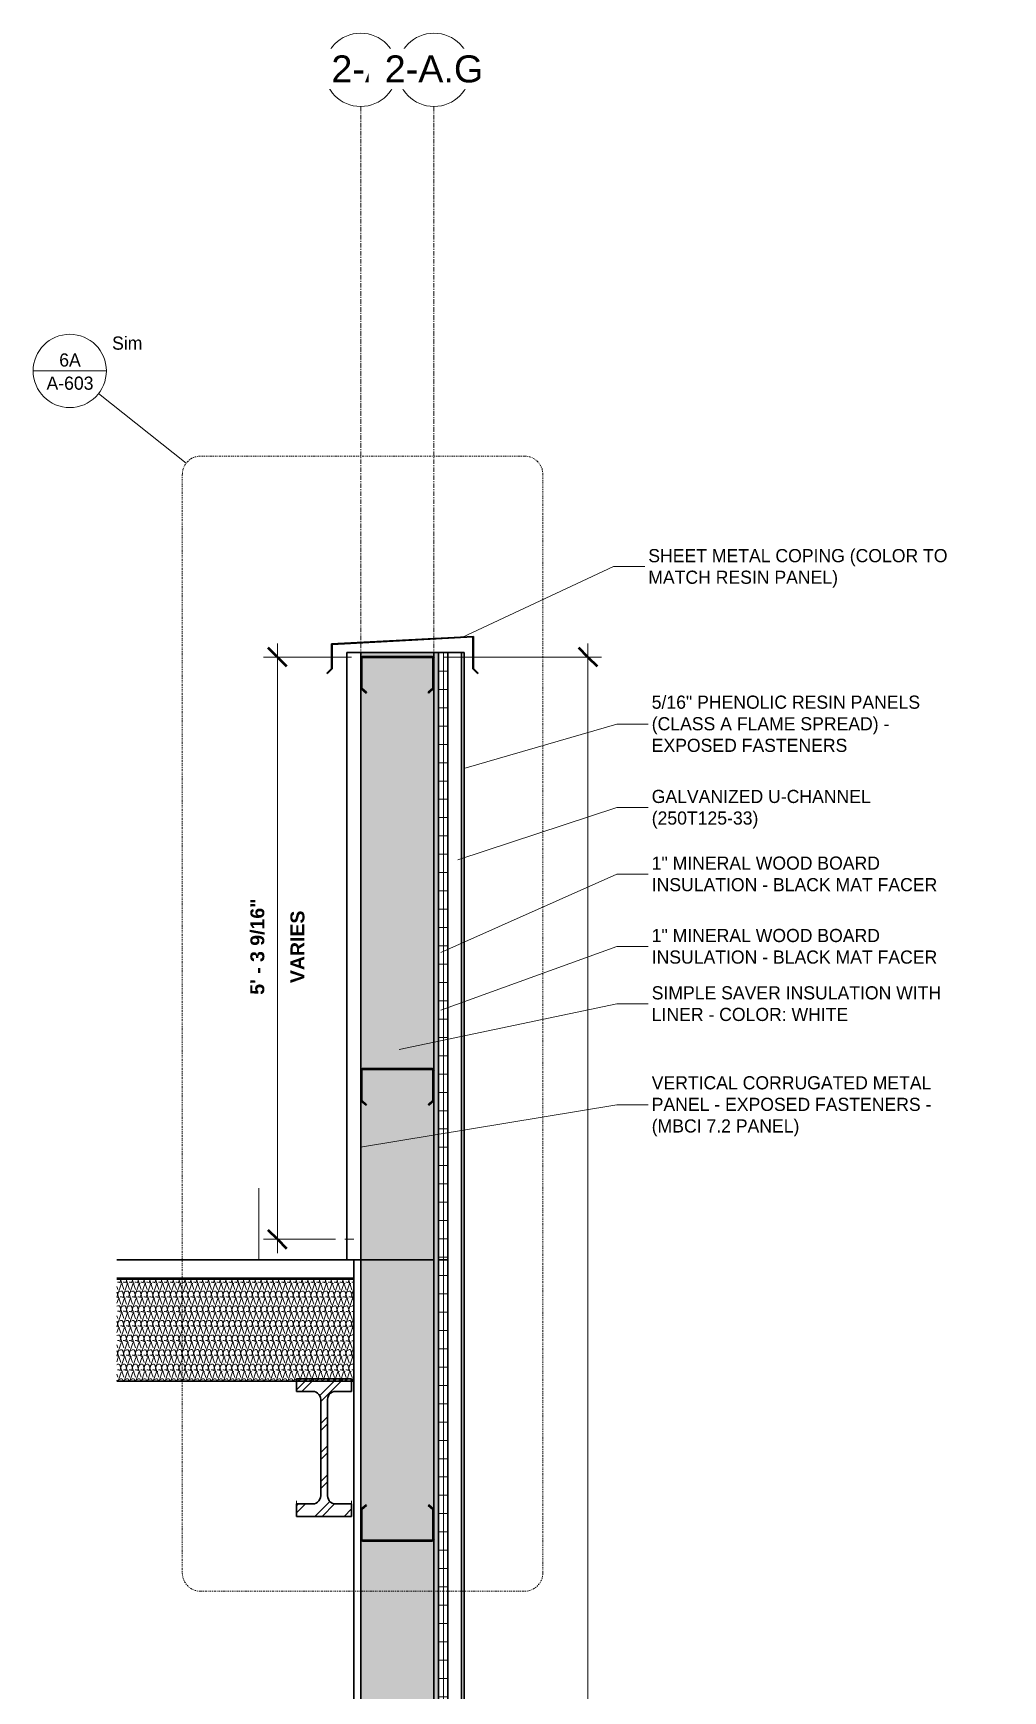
# Model space of a CAD drawing. Header units: inches. Extents: x 22745 to 23280, y -53 to 309.
# Drawn here: x 22751.5 to 22857.4, y 128.4 to 309.4 of the extents above; entities that cross this region are included whole.
import ezdxf

# ---------------------------------------------------------------- set-up
doc = ezdxf.new("R2010")
doc.units = ezdxf.units.IN
doc.header["$MEASUREMENT"] = 0
doc.linetypes.add('Dash Dot 3_16_', pattern=[0.3125, 0.1875, -0.0625, 0, -0.0625])
doc.linetypes.add('Grid Line 1_2_', pattern=[0.875, 0.5, -0.125, 0.125, -0.125])
for name, color, linetype, lineweight in [('A-ANNO-DIMS', 211, 'Continuous', 9), ('A-ANNO-DIMS-16', 211, 'Continuous', 9), ('A-ANNO-IDEN', 131, 'Continuous', 9), ('A-ANNO-SYMB', 150, 'Continuous', 9), ('A-CLNG', 13, 'Continuous', 30), ('A-CLNG-PATT', 13, 'Continuous', 70), ('A-DETL', 90, 'Continuous', 30), ('A-ROOF', 132, 'Continuous', 30), ('A-ROOF-PATT', 132, 'Continuous', 30), ('A-WALL', 113, 'Continuous', 30), ('A-WALL-PATT', 111, 'Continuous', 70), ('S-BEAM', 12, 'Continuous', 30), ('S-GRID', 1, 'Continuous', 9), ('S-GRID-IDEN', 1, 'Continuous', 9)]:
    doc.layers.add(name, color=color, linetype=linetype, lineweight=lineweight)
doc.styles.add('Arial_1', font='arial.ttf', dxfattribs={"height": 2.950599})
doc.styles.add('Arial_B', font='arialbd.ttf', dxfattribs={"height": 1.522134})
doc.styles.add('Century Gothic', font='GOTHIC.TTF', dxfattribs={"height": 1.437112})
doc.dimstyles.new('OD_Dimension_-_1_16__Tol_', dxfattribs={"dimscale": 12, "dimtxt": 1.5, "dimasz": 0.166667, "dimexe": 0.125, "dimexo": 0.083333, "dimgap": 0.083333, "dimtad": 1, "dimdec": 4, "dimrnd": 0.0625, "dimzin": 1, "dimdsep": 46, "dimlunit": 4, "dimtxsty": 'Arial_B', "dimblk1": 'OBLIQUE', "dimblk2": 'OBLIQUE', "dimsah": 1, "dimcen": 0.09, "dimdle": 0.125, "dimazin": 0, "dimtfac": 1, "dimtdec": 4, "dimtix": 1, "dimtmove": 0, "dimatfit": 3, "dimfxl": 1, "dimtvp": 1, "dimtfill": 1, "dimfrac": 2, "dimtolj": 1, "dimtzin": 0, "dimlwd": 13, "dimlwe": 13, "dimarcsym": 2})
pattern_1 = [(0, (22020.337, 107.706), (0, 2), []), (90, (22020.337, 107.706), (-2, 1e-16), [])]
pattern_2 = [(0, (22020.337, 107.706), (2.56, 0.64), [0.211, -1.709, 0.211, -1.709, -10.24]), (0, (22020.337, 107.706), (2.56, 0.64), [-3.84, 0.211, -3.629, 0.211, -1.709, -4.48]), (0, (22020.337, 107.706), (2.56, 0.64), [-9.6, 0.211, -1.069, 0.211, -2.989]), (120, (22021.297, 108.026), (-1.83425626, 1.89702503), [0.211, -1.709, 0.211, -1.709, -10.24]), (120, (22021.297, 108.026), (-1.83425626, 1.89702503), [-3.84, 0.211, -3.629, 0.211, -1.709, -4.48]), (120, (22021.297, 108.026), (-1.83425626, 1.89702503), [-9.6, 0.211, -1.069, 0.211, -2.989]), (240, (22021.617, 109.306), (-0.72574374, -2.53702503), [0.211, -1.709, 0.211, -1.709, -10.24]), (240, (22021.617, 109.306), (-0.72574374, -2.53702503), [-3.84, 0.211, -3.629, 0.211, -1.709, -4.48]), (240, (22021.617, 109.306), (-0.72574374, -2.53702503), [-9.6, 0.211, -1.069, 0.211, -2.989])]
pattern_3 = [(161.57, (22020.417, 107.786), (-0.639728796, 0.00026097), [0, -4.554, 0.506, 0]), (18.43, (22020.257, 107.786), (-0.639728796, -0.00026097), [0, -4.554, 0.506, 0]), (108.43, (22020.417, 107.786), (0.320200546, -1.59982393), [1.518, -3.542]), (71.57, (22020.257, 107.786), (0.320200546, 1.59982393), [1.518, -3.542])]
pattern_4 = [(45, (22020.337, 107.706), (-1.583919, 1.583919), []), (45, (22020.337, 110.106), (-1.583919, 1.583919), [])]

# ---------------------------------------------------------------- blocks, each defined once
blk = doc.blocks.new('W-Wide Flange - 1_-5_-1341919-Wall Section - One Story - Resin Panel _ Parapet')
at = {"layer": 'S-BEAM', "lineweight": 9}
h = blk.add_hatch(dxfattribs=at)
h.set_pattern_fill('FP_5', color=8, style=0, pattern_type=2)
h.set_pattern_definition(pattern_4)
h.paths.add_polyline_path([(22786.3, 147.41), (22786.3, 148.77), (22784.57, 148.77), (22784.37, 148.79), (22784.18, 148.86), (22784.01, 148.97), (22783.87, 149.11), (22783.77, 149.28), (22783.7, 149.46), (22783.68, 149.66), (22783.68, 160.17), (22783.7, 160.37), (22783.77, 160.56), (22783.87, 160.73), (22784.01, 160.87), (22784.18, 160.97), (22784.37, 161.04), (22784.57, 161.06), (22786.3, 161.06), (22786.3, 162.42), (22780.3, 162.42), (22780.3, 161.06), (22782.04, 161.06), (22782.24, 161.04), (22782.42, 160.97), (22782.59, 160.87), (22782.73, 160.73), (22782.84, 160.56), (22782.91, 160.37), (22782.93, 160.17), (22782.93, 149.66), (22782.91, 149.46), (22782.84, 149.28), (22782.73, 149.11), (22782.59, 148.97), (22782.42, 148.86), (22782.24, 148.79), (22782.04, 148.77), (22780.3, 148.77), (22780.3, 147.41)], flags=0)
at = {"layer": 'S-BEAM', "color": 7}
for p, q in [((22786.3, 162.42), (22780.3, 162.42)), ((22780.3, 162.42), (22780.3, 161.06)), ((22786.3, 161.06), (22786.3, 162.42)), ((22780.3, 161.06), (22782.04, 161.06)), ((22782.93, 160.17), (22782.93, 149.66)), ((22783.68, 149.66), (22783.68, 160.17)), ((22784.57, 161.06), (22786.3, 161.06)), ((22782.04, 148.77), (22780.3, 148.77)), ((22780.3, 148.77), (22780.3, 147.41)), ((22786.3, 148.77), (22784.57, 148.77)), ((22786.3, 147.41), (22786.3, 148.77)), ((22780.3, 147.41), (22786.3, 147.41))]:
    blk.add_line(p, q, dxfattribs=at)
at = {"layer": 'S-BEAM', "color": 43, "lineweight": 18}
for p, q in [((22780.3, 149.12), (22780.3, 148.77)), ((22786.3, 148.77), (22786.3, 149.12))]:
    blk.add_line(p, q, dxfattribs=at)
at = {"layer": 'S-BEAM', "color": 7, "flags": 128}
for points in [[(22782.04, 161.06), (22782.24, 161.04), (22782.42, 160.97), (22782.59, 160.87), (22782.73, 160.73), (22782.84, 160.56), (22782.91, 160.37), (22782.93, 160.17)], [(22783.68, 160.17), (22783.7, 160.37), (22783.77, 160.56), (22783.87, 160.73), (22784.01, 160.87), (22784.18, 160.97), (22784.37, 161.04), (22784.57, 161.06)], [(22782.93, 149.66), (22782.91, 149.46), (22782.84, 149.28), (22782.73, 149.11), (22782.59, 148.97), (22782.42, 148.86), (22782.24, 148.79), (22782.04, 148.77)], [(22784.57, 148.77), (22784.37, 148.79), (22784.18, 148.86), (22784.01, 148.97), (22783.87, 149.11), (22783.77, 149.28), (22783.7, 149.46), (22783.68, 149.66)]]:
    blk.add_lwpolyline(points, dxfattribs=at)
blk = doc.blocks.new('Girt_C - 8_D-1782473-Wall Section - One Story - Resin Panel _ Parapet')
at = {"layer": 'S-BEAM', "lineweight": 9}
h = blk.add_hatch(dxfattribs=at)
h.set_pattern_fill('FP_5', color=8, style=0, pattern_type=2)
h.set_pattern_definition(pattern_4)
h.paths.add_polyline_path([(22787.88, 237.31), (22787.95, 237.4), (22787.41, 237.85), (22787.41, 241.11), (22787.44, 241.17), (22787.49, 241.19), (22795.12, 241.19), (22795.17, 241.17), (22795.19, 241.11), (22795.19, 237.85), (22794.66, 237.4), (22794.73, 237.31), (22795.3, 237.8), (22795.3, 241.11), (22795.25, 241.24), (22795.12, 241.3), (22787.49, 241.3), (22787.36, 241.24), (22787.3, 241.11), (22787.3, 237.8)], flags=0)
at = {"layer": 'S-BEAM', "color": 7}
for p, q in [((22787.3, 241.11), (22787.3, 237.8)), ((22787.41, 237.85), (22787.41, 241.11)), ((22795.12, 241.3), (22787.49, 241.3)), ((22787.49, 241.19), (22795.12, 241.19)), ((22795.19, 241.11), (22795.19, 237.85)), ((22795.3, 237.8), (22795.3, 241.11)), ((22787.3, 237.8), (22787.88, 237.31)), ((22787.95, 237.4), (22787.41, 237.85)), ((22787.88, 237.31), (22787.95, 237.4)), ((22795.19, 237.85), (22794.66, 237.4)), ((22794.66, 237.4), (22794.73, 237.31)), ((22794.73, 237.31), (22795.3, 237.8))]:
    blk.add_line(p, q, dxfattribs=at)
for centre, radius, start, end in [((22787.49, 241.11), 0.188, 90, 180), ((22787.49, 241.11), 0.0782, 90, 176.9576), ((22795.12, 241.11), 0.188, 0, 90), ((22795.12, 241.11), 0.0782, 2.1227, 90)]:
    blk.add_arc(centre, radius, start, end, dxfattribs=at)
blk = doc.blocks.new('Girt_C - 8_D-1781644-Wall Section - One Story - Resin Panel _ Parapet')
at = {"layer": 'S-BEAM', "lineweight": 9}
h = blk.add_hatch(dxfattribs=at)
h.set_pattern_fill('FP_5', color=8, style=0, pattern_type=2)
h.set_pattern_definition(pattern_4)
h.paths.add_polyline_path([(22787.49, 144.69), (22795.12, 144.69), (22795.25, 144.74), (22795.3, 144.88), (22795.3, 148.19), (22794.73, 148.67), (22794.66, 148.59), (22795.19, 148.14), (22795.19, 144.87), (22795.17, 144.82), (22795.12, 144.8), (22787.49, 144.8), (22787.44, 144.82), (22787.41, 144.87), (22787.41, 148.14), (22787.95, 148.59), (22787.88, 148.67), (22787.3, 148.19), (22787.3, 144.88), (22787.36, 144.74)], flags=0)
at = {"layer": 'S-BEAM', "color": 7}
for p, q in [((22787.88, 148.67), (22787.3, 148.19)), ((22787.41, 148.14), (22787.95, 148.59)), ((22787.95, 148.59), (22787.88, 148.67)), ((22794.73, 148.67), (22794.66, 148.59)), ((22794.66, 148.59), (22795.19, 148.14)), ((22795.3, 148.19), (22794.73, 148.67)), ((22787.3, 148.19), (22787.3, 144.88)), ((22787.41, 144.87), (22787.41, 148.14)), ((22795.19, 148.14), (22795.19, 144.87)), ((22795.3, 144.88), (22795.3, 148.19)), ((22795.12, 144.8), (22787.49, 144.8)), ((22787.49, 144.69), (22795.12, 144.69))]:
    blk.add_line(p, q, dxfattribs=at)
for centre, radius, start, end in [((22787.49, 144.88), 0.188, 180, 270), ((22787.49, 144.88), 0.0782, 182.1227, 270), ((22795.12, 144.88), 0.188, 270, 0), ((22795.12, 144.88), 0.0782, 270, 356.9576)]:
    blk.add_arc(centre, radius, start, end, dxfattribs=at)
blk = doc.blocks.new('Girt_C - 8_D-V1-Wall Section - One Story - Resin Panel _ Parapet')
at = {"layer": 'S-BEAM', "lineweight": 9}
h = blk.add_hatch(dxfattribs=at)
h.set_pattern_fill('FP_5', color=8, style=0, pattern_type=2)
h.set_pattern_definition(pattern_4)
h.paths.add_polyline_path([(22787.88, 192.31), (22787.95, 192.4), (22787.41, 192.85), (22787.41, 196.11), (22787.44, 196.17), (22787.49, 196.19), (22795.12, 196.19), (22795.17, 196.17), (22795.19, 196.11), (22795.19, 192.85), (22794.66, 192.4), (22794.73, 192.31), (22795.3, 192.8), (22795.3, 196.11), (22795.25, 196.24), (22795.12, 196.3), (22787.49, 196.3), (22787.36, 196.24), (22787.3, 196.11), (22787.3, 192.8)], flags=0)
at = {"layer": 'S-BEAM', "color": 7}
for p, q in [((22787.3, 196.11), (22787.3, 192.8)), ((22787.41, 192.85), (22787.41, 196.11)), ((22795.12, 196.3), (22787.49, 196.3)), ((22787.49, 196.19), (22795.12, 196.19)), ((22795.19, 196.11), (22795.19, 192.85)), ((22795.3, 192.8), (22795.3, 196.11)), ((22787.3, 192.8), (22787.88, 192.31)), ((22787.95, 192.4), (22787.41, 192.85)), ((22787.88, 192.31), (22787.95, 192.4)), ((22795.19, 192.85), (22794.66, 192.4)), ((22794.66, 192.4), (22794.73, 192.31)), ((22794.73, 192.31), (22795.3, 192.8))]:
    blk.add_line(p, q, dxfattribs=at)
for centre, radius, start, end in [((22787.49, 196.11), 0.188, 90, 180), ((22787.49, 196.11), 0.0782, 90, 176.9576), ((22795.12, 196.11), 0.188, 0, 90), ((22795.12, 196.11), 0.0782, 2.1227, 90)]:
    blk.add_arc(centre, radius, start, end, dxfattribs=at)
blk = doc.blocks.new('Grid - Grid Head - Circle-14747-Wall Section - One Story - Resin Panel _ Parapet')
at = {"layer": 'S-GRID-IDEN'}
blk.add_circle((22787.3, 305.37), 4, dxfattribs=at)
blk = doc.blocks.new('DIMBLOCK1-Wall Section - One Story - Resin Panel _ Parapet')
at = {"layer": 'A-ANNO-DIMS-16', "lineweight": 13}
for p, q in [((22812.11, 242.74), (22812.11, -1.5)), ((22796.3, 241.24), (22813.61, 241.24)), ((22812.11, 241.24), (22796.3, 241.24)), ((22812.53, 0), (22810.61, 0)), ((22812.11, 0), (22812.53, 0))]:
    blk.add_line(p, q, dxfattribs=at)
at = {"layer": 'A-ANNO-DIMS-16', "lineweight": 50}
for p, q in [((22812.11, 241.24), (22811.11, 242.24)), ((22812.11, 241.24), (22813.11, 240.24)), ((22812.11, 0), (22811.11, 1)), ((22812.11, 0), (22813.11, -1))]:
    blk.add_line(p, q, dxfattribs=at)
at = {"layer": 'A-ANNO-DIMS-16', "color": 0, "lineweight": 13, "insert": (22809.16, 115.54), "char_height": 1.5221, "width": 12.2, "attachment_point": 1, "rotation": 90, "line_spacing_factor": 0.938532, "style": 'Arial_B', "bg_fill": 3, "box_fill_scale": 1.25, "bg_fill_color": 0, "bg_fill_transparency": 0}
blk.add_mtext('20\' - 1 1/4"', dxfattribs=at)
blk = doc.blocks.new('_Oblique')
at = {"color": 0, "linetype": 'ByBlock', "lineweight": -2}
blk.add_line((-0.5, -0.5), (0.5, 0.5), dxfattribs=at)
blk = doc.blocks.new('DIMBLOCK2-Wall Section - One Story - Resin Panel _ Parapet')
at = {"layer": 'A-ANNO-DIMS-16', "lineweight": 13}
for p, q in [((22778.2, 242.74), (22778.2, 176.16)), ((22786.3, 241.24), (22776.7, 241.24)), ((22778.2, 241.24), (22786.3, 241.24)), ((22784.55, 177.66), (22776.7, 177.66)), ((22778.2, 177.66), (22784.55, 177.66))]:
    blk.add_line(p, q, dxfattribs=at)
at = {"layer": 'A-ANNO-DIMS-16', "lineweight": 50}
for p, q in [((22778.2, 241.24), (22777.2, 242.24)), ((22778.2, 241.24), (22779.2, 240.24)), ((22778.2, 177.66), (22777.2, 178.66)), ((22778.2, 177.66), (22779.2, 176.66))]:
    blk.add_line(p, q, dxfattribs=at)
at = {"layer": 'A-ANNO-DIMS-16', "color": 0, "lineweight": 13, "attachment_point": 1, "rotation": 90, "line_spacing_factor": 0.938532, "style": 'Arial_B', "bg_fill": 3, "box_fill_scale": 1.25, "bg_fill_color": 0, "bg_fill_transparency": 0}
for s, insert, char_height, width in [('5\' - 3 9/16"', (22775.25, 204.37), 1.5221, 12.2), ('VARIES', (22779.63, 205.64), 1.522, 9.1429)]:
    blk.add_mtext(s, dxfattribs=dict(at, insert=insert, char_height=char_height, width=width))
blk = doc.blocks.new('Section - Callout Head-19020-Wall Section - One Story - Resin Panel _ Parapet')
at = {"layer": 'A-ANNO-SYMB'}
blk.add_line((22751.53, 272.49), (22759.53, 272.49), dxfattribs=at)
for start, end in [(0, 180), (180, 360)]:
    blk.add_arc((22755.53, 272.49), 4, start, end, dxfattribs=at)

msp = doc.modelspace()

# ---------------------------------------------------------------- hatches: boundary and pattern name
at = {"layer": 'A-CLNG-PATT', "lineweight": 9}
h = msp.add_hatch(dxfattribs=at)
h.set_pattern_fill('FP_4', color=8, style=0, pattern_type=2)
h.set_pattern_definition(pattern_3)
h.paths.add_polyline_path([(22760.67724, 162.16852), (22786.55281, 162.16852), (22786.55281, 173.30317), (22760.67724, 173.30317)], flags=0)
at = {"layer": 'A-ROOF-PATT', "lineweight": 9}
h = msp.add_hatch(dxfattribs=at)
h.set_pattern_fill('FP_6', color=8, style=0, pattern_type=2)
h.set_pattern_definition([(90, (180.953, -760.156), (-16.082, 1e-15), [])])
h.paths.add_polyline_path([(22785.80281, 175.43512), (22785.80281, 183.26239), (22760.67724, 183.26239), (22760.67724, 175.43512)], flags=0)
at = {"layer": 'A-WALL-PATT', "lineweight": 9}
h = msp.add_hatch(dxfattribs=at)
h.set_pattern_fill('FP_4', color=8, style=0, pattern_type=2)
h.set_pattern_definition(pattern_3)
h.paths.add_polyline_path([(22787.30281, 175.43512), (22795.30281, 175.43512), (22795.30281, 241.75), (22787.30281, 241.75), (22787.30281, 201.37715)], flags=0)
h = msp.add_hatch(dxfattribs=at)
h.set_pattern_fill('FP_3', color=8, style=0, pattern_type=2)
h.set_pattern_definition(pattern_2)
h.paths.add_polyline_path([(22795.30281, 175.43512), (22795.80281, 175.43512), (22795.80281, 241.75), (22795.30281, 241.75), (22795.30281, 201.37715)], flags=0)
h = msp.add_hatch(dxfattribs=at)
h.set_pattern_fill('FP_2', color=8, style=0, pattern_type=2)
h.set_pattern_definition(pattern_1)
h.paths.add_polyline_path([(22795.80281, 175.43512), (22796.80281, 175.43512), (22796.80281, 241.75), (22795.80281, 241.75), (22795.80281, 201.37715)], flags=0)
h = msp.add_hatch(dxfattribs=at)
h.set_pattern_fill('FP_4', color=8, style=0, pattern_type=2)
h.set_pattern_definition(pattern_3)
h.paths.add_polyline_path([(22787.30281, 0), (22795.30281, 0), (22795.30281, 175.43512), (22787.30281, 175.43512), (22787.30281, 12.63365)], flags=0)
h = msp.add_hatch(dxfattribs=at)
h.set_pattern_fill('FP_3', color=8, style=0, pattern_type=2)
h.set_pattern_definition(pattern_2)
h.paths.add_polyline_path([(22795.80281, 0), (22795.80281, 175.43512), (22795.30281, 175.43512), (22795.30281, 0)], flags=0)
h = msp.add_hatch(dxfattribs=at)
h.set_pattern_fill('FP_2', color=8, style=0, pattern_type=2)
h.set_pattern_definition(pattern_1)
h.paths.add_polyline_path([(22796.80281, 0), (22796.80281, 175.43512), (22795.80281, 175.43512), (22795.80281, 0)], flags=0)

# ---------------------------------------------------------------- linework, layer by layer
at = {"layer": 'A-ANNO-IDEN', "color": 153}
for p, q in [((22814.89258, 251.12344), (22818.70197, 251.12344)), ((22815.26758, 233.90894), (22819.07697, 233.90894)), ((22815.26758, 224.82927), (22819.07697, 224.82927)), ((22815.26758, 217.54989), (22819.07697, 217.54989)), ((22815.26758, 209.64432), (22819.07697, 209.64432)), ((22815.26758, 203.38248), (22819.07697, 203.38248)), ((22815.26758, 192.34599), (22819.07697, 192.34599))]:
    msp.add_line(p, q, dxfattribs=at)
at = {"layer": 'A-ANNO-SYMB'}
msp.add_line((22768.2526, 262.42768), (22758.66952, 270.00666), dxfattribs=at)
at = {"layer": 'A-ANNO-SYMB', "linetype": 'Dash Dot 3_16_'}
for p, q in [((22805.18661, 263.18704), (22769.82129, 263.18704)), ((22767.82129, 261.18704), (22767.82129, 141.22818))]:
    msp.add_line(p, q, dxfattribs=at)
for centre, start, end in [((22769.82129, 261.18704), 90, 180), ((22805.18661, 261.18704), 0, 90), ((22769.82129, 141.22818), 180, 270)]:
    msp.add_arc(centre, 2, start, end, dxfattribs=at)
at = {"layer": 'A-CLNG', "color": 7}
for p, q in [((22786.55281, 173.30317), (22760.67724, 173.30317)), ((22760.67724, 162.16852), (22786.55281, 162.16852))]:
    msp.add_line(p, q, dxfattribs=at)
at = {"layer": 'A-DETL', "color": 43, "lineweight": 18}
msp.add_line((22786.55281, 177.66373), (22785.55281, 177.66373), dxfattribs=at)
at = {"layer": 'A-ROOF', "color": 7}
for p, q in [((22786.55281, 175.43512), (22760.67724, 175.43512)), ((22786.55281, 173.43338), (22786.55281, 175.43512)), ((22760.67724, 173.43338), (22786.55281, 173.43338))]:
    msp.add_line(p, q, dxfattribs=at)
at = {"layer": 'A-WALL', "color": 7}
for p, q in [((22799.61531, 243.5), (22784.11531, 242.68768)), ((22784.11531, 242.68768), (22784.11531, 240)), ((22784.17781, 242.62837), (22799.55281, 243.43414)), ((22784.17781, 239.97411), (22784.17781, 242.62837)), ((22799.55281, 243.43414), (22799.55281, 239.97411)), ((22799.61531, 240), (22799.61531, 243.5)), ((22798.61531, 241.75), (22785.80281, 241.75)), ((22785.80281, 241.75), (22785.80281, 175.43512)), ((22787.30281, 0), (22787.30281, 241.75)), ((22795.30281, 0), (22795.30281, 241.75)), ((22795.80281, 0), (22795.80281, 241.75)), ((22796.80281, 0), (22796.80281, 241.75)), ((22798.30281, 0), (22798.30281, 241.75)), ((22798.61531, 0), (22798.61531, 241.75)), ((22784.11531, 240), (22783.61531, 239.5)), ((22783.61531, 239.5), (22783.6595, 239.45581)), ((22783.6595, 239.45581), (22784.17781, 239.97411)), ((22799.55281, 239.97411), (22800.07112, 239.45581)), ((22800.11531, 239.5), (22799.61531, 240)), ((22800.07112, 239.45581), (22800.11531, 239.5)), ((22786.55281, 175.43512), (22795.30281, 175.43512)), ((22796.80281, 175.43512), (22795.80281, 175.43512)), ((22786.55281, 173.43338), (22786.55281, 0))]:
    msp.add_line(p, q, dxfattribs=at)
at = {"layer": 'S-GRID', "linetype": 'Grid Line 1_2_'}
for p, q in [((22787.30281, -52.66761), (22787.30281, 301.37399)), ((22787.30281, -52.66761), (22787.30281, 301.37399)), ((22795.30281, -52.66761), (22795.30281, 301.37399)), ((22795.30281, -52.66761), (22795.30281, 301.37399))]:
    msp.add_line(p, q, dxfattribs=at)

# ---------------------------------------------------------------- block references
at = {"layer": 'A-ANNO-SYMB'}
msp.add_blockref('Section - Callout Head-19020-Wall Section - One Story - Resin Panel _ Parapet', (0, 0), dxfattribs=at)
at = {"layer": 'S-BEAM', "color": 43, "lineweight": 18}
for name in ['Girt_C - 8_D-1782473-Wall Section - One Story - Resin Panel _ Parapet', 'Girt_C - 8_D-V1-Wall Section - One Story - Resin Panel _ Parapet', 'W-Wide Flange - 1_-5_-1341919-Wall Section - One Story - Resin Panel _ Parapet', 'Girt_C - 8_D-1781644-Wall Section - One Story - Resin Panel _ Parapet']:
    msp.add_blockref(name, (0, 0), dxfattribs=at)
at = {"layer": 'S-GRID-IDEN'}
msp.add_blockref('Grid - Grid Head - Circle-14747-Wall Section - One Story - Resin Panel _ Parapet', (0, 0), dxfattribs=at)

# ---------------------------------------------------------------- texts
at = {"layer": 'A-ANNO-SYMB', "char_height": 1.437112, "line_spacing_factor": 0.984117, "style": 'Century Gothic'}
for s, insert, width, attachment_point in [('Sim', (22760.15079, 276.24401), 3.852, 1), ('6A', (22755.55519, 274.40305), 3.078, 2), ('A-603', (22755.55519, 271.871), 6.48, 2)]:
    msp.add_mtext(s, dxfattribs=dict(at, insert=insert, width=width, attachment_point=attachment_point))

# ---------------------------------------------------------------- next in the draw order: texts
at = {"layer": 'A-ANNO-IDEN', "char_height": 1.4371118, "attachment_point": 1, "line_spacing_factor": 0.984117, "style": 'Century Gothic', "bg_fill": 3, "box_fill_scale": 1.25, "bg_fill_color": 0, "bg_fill_transparency": 0}
for s, insert, width in [('SHEET METAL COPING (COLOR TO\\PMATCH RESIN PANEL)', (22818.70197, 253.03674), 38.358), ('5/16" PHENOLIC RESIN PANELS\\P(CLASS A FLAME SPREAD) -\\PEXPOSED FASTENERS', (22819.07697, 237.03653), 33.93), ('GALVANIZED U-CHANNEL\\P(250T125-33)', (22819.07697, 226.74258), 28.854), ('1" MINERAL WOOD BOARD\\PINSULATION - BLACK MAT FACER', (22819.07697, 219.46319), 36.63), ('1" MINERAL WOOD BOARD\\PINSULATION - BLACK MAT FACER', (22819.07697, 211.55762), 36.63), ('SIMPLE SAVER INSULATION WITH\\PLINER - COLOR: WHITE', (22819.07697, 205.29578), 35.55), ('VERTICAL CORRUGATED METAL\\PPANEL - EXPOSED FASTENERS -\\P(MBCI 7.2 PANEL)', (22819.07697, 195.47358), 35.478)]:
    msp.add_mtext(s, dxfattribs=dict(at, insert=insert, width=width))
at = {"layer": 'S-GRID-IDEN', "insert": (22787.30204, 306.94681), "char_height": 2.950599, "width": 7.092, "attachment_point": 2, "line_spacing_factor": 0.938532, "style": 'Arial_1', "bg_fill": 3, "box_fill_scale": 1.25, "bg_fill_color": 0, "bg_fill_transparency": 0}
msp.add_mtext('3-1', dxfattribs=at)

# ---------------------------------------------------------------- next in the draw order: dimensions: what is measured, and where the dimension line sits
at = {"layer": 'A-ANNO-DIMS', "lineweight": 13}
dim = msp.add_linear_dim(base=(22778.20222, 177.66373), p1=(22787.30281, 241.24219), p2=(22785.55281, 177.66373), angle=90, text='<>\\XVARIES', dimstyle='OD_Dimension_-_1_16__Tol_', override={"dimpost": '<>', "dimfxl": 63.602535}, dxfattribs=at)
dim.commit()
dim.dimension.update_dxf_attribs({"geometry": 'DIMBLOCK2-Wall Section - One Story - Resin Panel _ Parapet', "text_midpoint": (22778.20222, 209.45296)})
dim = msp.add_linear_dim(base=(22812.11094, 0), p1=(22795.30281, 241.24219), p2=(22813.52515, 0), angle=90, dimstyle='OD_Dimension_-_1_16__Tol_', override={"dimpost": '<>', "dimfxl": 241.929425}, dxfattribs=at)
dim.commit()
dim.dimension.update_dxf_attribs({"geometry": 'DIMBLOCK1-Wall Section - One Story - Resin Panel _ Parapet', "text_midpoint": (22810.32392, 120.62109)})

# ---------------------------------------------------------------- next in the draw order: linework, layer by layer
at = {"layer": 'A-ANNO-IDEN', "color": 153}
for p, q in [((22798.34319, 243.39362), (22814.89258, 251.12344)), ((22798.54323, 229.05601), (22815.26758, 233.90894)), ((22797.91251, 219.11535), (22815.26758, 224.82927)), ((22796.03396, 208.97657), (22815.26758, 217.54989)), ((22796.03396, 202.67802), (22815.26758, 209.64432)), ((22791.49413, 198.37301), (22815.26758, 203.38248)), ((22787.26739, 187.72789), (22815.26758, 192.34599))]:
    msp.add_line(p, q, dxfattribs=at)
at = {"layer": 'A-ANNO-SYMB', "linetype": 'Dash Dot 3_16_'}
for p, q in [((22807.18661, 141.22818), (22807.18661, 261.18704)), ((22769.82129, 139.22818), (22805.18661, 139.22818))]:
    msp.add_line(p, q, dxfattribs=at)
msp.add_arc((22805.18661, 141.22818), 2, 270, 0, dxfattribs=at)

# ---------------------------------------------------------------- next in the draw order: block references
at = {"layer": 'S-GRID-IDEN'}
msp.add_blockref('Grid - Grid Head - Circle-14747-Wall Section - One Story - Resin Panel _ Parapet', (8, 0), dxfattribs=at)

# ---------------------------------------------------------------- next in the draw order: texts
at = {"layer": 'S-GRID-IDEN', "insert": (22795.30204, 306.94681), "char_height": 2.950599, "width": 12.276, "attachment_point": 2, "line_spacing_factor": 0.938532, "style": 'Arial_1', "bg_fill": 3, "box_fill_scale": 1.25, "bg_fill_color": 0, "bg_fill_transparency": 0}
msp.add_mtext('3-1.G', dxfattribs=at)

# ---------------------------------------------------------------- next in the draw order: block references
at = {"layer": 'S-GRID-IDEN'}
msp.add_blockref('Grid - Grid Head - Circle-14747-Wall Section - One Story - Resin Panel _ Parapet', (0, 0), dxfattribs=at)

# ---------------------------------------------------------------- next in the draw order: texts
at = {"layer": 'S-GRID-IDEN', "insert": (22787.30204, 306.94681), "char_height": 2.950599, "width": 7.632, "attachment_point": 2, "line_spacing_factor": 0.938532, "style": 'Arial_1', "bg_fill": 3, "box_fill_scale": 1.25, "bg_fill_color": 0, "bg_fill_transparency": 0}
msp.add_mtext('2-A', dxfattribs=at)

# ---------------------------------------------------------------- next in the draw order: block references
at = {"layer": 'S-GRID-IDEN'}
msp.add_blockref('Grid - Grid Head - Circle-14747-Wall Section - One Story - Resin Panel _ Parapet', (8, 0), dxfattribs=at)

# ---------------------------------------------------------------- next in the draw order: texts
at = {"layer": 'S-GRID-IDEN', "insert": (22795.30204, 306.94681), "char_height": 2.950599, "width": 12.816, "attachment_point": 2, "line_spacing_factor": 0.938532, "style": 'Arial_1', "bg_fill": 3, "box_fill_scale": 1.25, "bg_fill_color": 0, "bg_fill_transparency": 0}
msp.add_mtext('2-A.G', dxfattribs=at)

doc.saveas('drawing.dxf')
